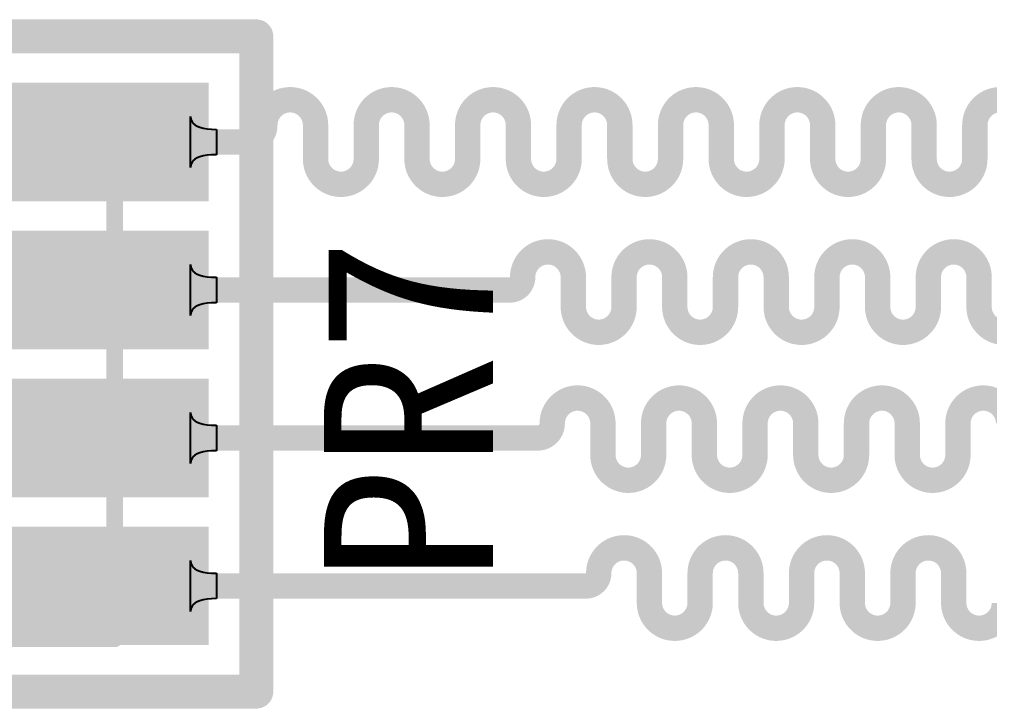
# Model space of a CAD drawing. Header units: millimetres. Extents: x 80 to 220, y 44 to 120.
# Drawn here: x 99.01 to 104.84, y 64.48 to 68.62 of the extents above; entities that cross this region are included whole.
import ezdxf

# ---------------------------------------------------------------- set-up
doc = ezdxf.new("R2010")
doc.units = ezdxf.units.MM
for name, color, linetype in [('Mechanical13', 56, 'Continuous'), ('TopLayer', 1, 'Continuous'), ('TopOverlay', 2, 'Continuous'), ('TopPaste', 8, 'Continuous'), ('TopSolder', 216, 'Continuous')]:
    doc.layers.add(name, color=color, linetype=linetype)

# ---------------------------------------------------------------- blocks, each defined once
blk = doc.blocks.new('PR4_0603_5')
at = {"layer": 'Mechanical13', "const_width": 0.1}
for points in [[(-1.6383, -0.8499), (-1.6383, 0.8501)], [(1.651, 0.8501), (-1.6383, 0.8501)], [(1.651, -0.8499), (1.651, 0.8501)], [(1.651, -0.8499), (-1.6383, -0.8499)]]:
    blk.add_lwpolyline(points, dxfattribs=at)
at = {"layer": 'Mechanical13', "const_width": 0.05}
for points in [[(-1.6633, 0.8501, 1), (-1.6133, 0.8501, 1)], [(-1.6633, 0.8501, 1), (-1.6133, 0.8501, 1)], [(1.626, 0.8501, 1), (1.676, 0.8501, 1)], [(1.626, 0.8501, 1), (1.676, 0.8501, 1)], [(-1.6633, -0.8499, 1), (-1.6133, -0.8499, 1)], [(-1.6633, -0.8499, 1), (-1.6133, -0.8499, 1)], [(1.626, -0.8499, 1), (1.676, -0.8499, 1)], [(1.626, -0.8499, 1), (1.676, -0.8499, 1)]]:
    blk.add_lwpolyline(points, format="xyb", close=True, dxfattribs=at)
at = {"layer": 'TopLayer'}
for points in [[(-1.0795, 0.3128), (-1.0795, 1.3128), (-1.5875, 0.3128), (-1.5875, 1.3128)], [(-0.1905, 0.3128), (-0.1905, 1.3128), (-0.6985, 0.3128), (-0.6985, 1.3128)], [(0.6985, 0.3128), (0.6985, 1.3128), (0.1905, 0.3128), (0.1905, 1.3128)], [(1.5875, 0.3128), (1.5875, 1.3128), (1.0795, 0.3128), (1.0795, 1.3128)], [(-1.0795, -1.3128), (-1.0795, -0.3128), (-1.5875, -1.3128), (-1.5875, -0.3128)], [(-0.1905, -1.3128), (-0.1905, -0.3128), (-0.6985, -1.3128), (-0.6985, -0.3128)], [(0.6985, -1.3128), (0.6985, -0.3128), (0.1905, -1.3128), (0.1905, -0.3128)], [(1.5875, -1.3128), (1.5875, -0.3128), (1.0795, -1.3128), (1.0795, -0.3128)]]:
    blk.add_solid(points, dxfattribs=at)
at = {"layer": 'TopOverlay', "const_width": 0.2032}
for points in [[(-1.9685, -1.7018), (-1.9685, 1.7018)], [(1.9685, 1.7018), (-1.9685, 1.7018)], [(1.9685, -1.7018), (1.9685, 1.7018)], [(1.9685, -1.7018), (-1.9685, -1.7018)]]:
    blk.add_lwpolyline(points, dxfattribs=at)
at = {"layer": 'TopOverlay', "const_width": 0.1016}
for points in [[(-2.0193, 1.7018, 1), (-1.9177, 1.7018, 1)], [(-2.0193, 1.7018, 1), (-1.9177, 1.7018, 1)], [(1.9177, 1.7018, 1), (2.0193, 1.7018, 1)], [(1.9177, 1.7018, 1), (2.0193, 1.7018, 1)], [(-2.0193, -1.7018, 1), (-1.9177, -1.7018, 1)], [(-2.0193, -1.7018, 1), (-1.9177, -1.7018, 1)], [(1.9177, -1.7018, 1), (2.0193, -1.7018, 1)], [(1.9177, -1.7018, 1), (2.0193, -1.7018, 1)]]:
    blk.add_lwpolyline(points, format="xyb", close=True, dxfattribs=at)
at = {"layer": 'TopPaste'}
for points in [[(-1.0795, 0.3128), (-1.0795, 1.3128), (-1.5875, 0.3128), (-1.5875, 1.3128)], [(-0.1905, 0.3128), (-0.1905, 1.3128), (-0.6985, 0.3128), (-0.6985, 1.3128)], [(0.6985, 0.3128), (0.6985, 1.3128), (0.1905, 0.3128), (0.1905, 1.3128)], [(1.5875, 0.3128), (1.5875, 1.3128), (1.0795, 0.3128), (1.0795, 1.3128)], [(-1.0795, -1.3128), (-1.0795, -0.3128), (-1.5875, -1.3128), (-1.5875, -0.3128)], [(-0.1905, -1.3128), (-0.1905, -0.3128), (-0.6985, -1.3128), (-0.6985, -0.3128)], [(0.6985, -1.3128), (0.6985, -0.3128), (0.1905, -1.3128), (0.1905, -0.3128)], [(1.5875, -1.3128), (1.5875, -0.3128), (1.0795, -1.3128), (1.0795, -0.3128)]]:
    blk.add_solid(points, dxfattribs=at)
at = {"layer": 'TopSolder'}
for points in [[(-0.9779, 0.2112), (-0.9779, 1.4144), (-1.6891, 0.2112), (-1.6891, 1.4144)], [(-0.0889, 0.2112), (-0.0889, 1.4144), (-0.8001, 0.2112), (-0.8001, 1.4144)], [(0.8001, 0.2112), (0.8001, 1.4144), (0.0889, 0.2112), (0.0889, 1.4144)], [(1.6891, 0.2112), (1.6891, 1.4144), (0.9779, 0.2112), (0.9779, 1.4144)], [(-0.9779, -1.4144), (-0.9779, -0.2112), (-1.6891, -1.4144), (-1.6891, -0.2112)], [(-0.0889, -1.4144), (-0.0889, -0.2112), (-0.8001, -1.4144), (-0.8001, -0.2112)], [(0.8001, -1.4144), (0.8001, -0.2112), (0.0889, -1.4144), (0.0889, -0.2112)], [(1.6891, -1.4144), (1.6891, -0.2112), (0.9779, -1.4144), (0.9779, -0.2112)]]:
    blk.add_solid(points, dxfattribs=at)

msp = doc.modelspace()

# ---------------------------------------------------------------- linework, layer by layer
at = {"layer": 'TopLayer'}
for p, q in [((100.0389, 67.731), (100.0389, 68.0358)), ((100.0389, 68.0358), (100.0405, 68.0213)), ((100.0405, 68.0213), (100.0451, 68.0084)), ((100.0451, 68.0084), (100.0529, 67.9969)), ((100.0529, 67.9969), (100.0638, 67.987)), ((100.0638, 67.987), (100.0778, 67.9786)), ((100.0778, 67.9786), (100.0949, 67.9718)), ((100.0949, 67.9718), (100.1151, 67.9664)), ((100.1151, 67.9664), (100.1384, 67.9626)), ((100.1384, 67.9626), (100.1648, 67.9603)), ((100.1648, 67.9603), (100.1943, 67.9596)), ((100.1943, 67.9596), (100.1943, 67.8072)), ((100.0451, 67.7584), (100.0405, 67.7455)), ((100.0529, 67.7698), (100.0451, 67.7584)), ((100.0638, 67.7798), (100.0529, 67.7698)), ((100.0778, 67.7881), (100.0638, 67.7798)), ((100.0949, 67.795), (100.0778, 67.7881)), ((100.1151, 67.8003), (100.0949, 67.795)), ((100.1384, 67.8041), (100.1151, 67.8003)), ((100.1648, 67.8064), (100.1384, 67.8041)), ((100.1943, 67.8072), (100.1648, 67.8064)), ((100.0405, 67.7455), (100.0389, 67.731)), ((100.0389, 66.842), (100.0389, 67.1468)), ((100.0389, 67.1468), (100.0404, 67.1323)), ((100.0404, 67.1323), (100.0451, 67.1194)), ((100.0451, 67.1194), (100.0529, 67.1079)), ((100.0529, 67.1079), (100.0638, 67.098)), ((100.0638, 67.098), (100.0778, 67.0896)), ((100.0778, 67.0896), (100.0949, 67.0828)), ((100.0949, 67.0828), (100.1151, 67.0774)), ((100.1151, 67.0774), (100.1384, 67.0736)), ((100.1384, 67.0736), (100.1648, 67.0713)), ((100.1648, 67.0713), (100.1943, 67.0706)), ((100.1943, 67.0706), (100.1943, 66.9182)), ((100.0529, 66.8808), (100.0451, 66.8694)), ((100.0638, 66.8908), (100.0529, 66.8808)), ((100.0778, 66.8991), (100.0638, 66.8908)), ((100.0949, 66.906), (100.0778, 66.8991)), ((100.1151, 66.9113), (100.0949, 66.906)), ((100.1384, 66.9151), (100.1151, 66.9113)), ((100.1648, 66.9174), (100.1384, 66.9151)), ((100.1943, 66.9182), (100.1648, 66.9174)), ((100.0404, 66.8565), (100.0389, 66.842)), ((100.0451, 66.8694), (100.0404, 66.8565)), ((100.0389, 65.953), (100.0389, 66.2578)), ((100.0389, 66.2578), (100.0404, 66.2433)), ((100.0404, 66.2433), (100.0451, 66.2304)), ((100.0451, 66.2304), (100.0529, 66.2189)), ((100.0529, 66.2189), (100.0638, 66.209)), ((100.0638, 66.209), (100.0778, 66.2006)), ((100.0778, 66.2006), (100.0949, 66.1938)), ((100.0949, 66.1938), (100.1151, 66.1884)), ((100.1151, 66.1884), (100.1384, 66.1846)), ((100.1384, 66.1846), (100.1648, 66.1823)), ((100.1648, 66.1823), (100.1943, 66.1816)), ((100.1943, 66.1816), (100.1943, 66.0292)), ((100.0778, 66.0101), (100.0638, 66.0018)), ((100.0949, 66.017), (100.0778, 66.0101)), ((100.1151, 66.0223), (100.0949, 66.017)), ((100.1384, 66.0261), (100.1151, 66.0223)), ((100.1648, 66.0284), (100.1384, 66.0261)), ((100.1943, 66.0292), (100.1648, 66.0284)), ((100.0404, 65.9675), (100.0389, 65.953)), ((100.0451, 65.9804), (100.0404, 65.9675)), ((100.0529, 65.9918), (100.0451, 65.9804)), ((100.0638, 66.0018), (100.0529, 65.9918)), ((100.0389, 65.064), (100.0389, 65.3688)), ((100.0389, 65.3688), (100.0404, 65.3543)), ((100.0404, 65.3543), (100.0451, 65.3413)), ((100.0451, 65.3413), (100.0529, 65.3299)), ((100.0529, 65.3299), (100.0638, 65.32)), ((100.0638, 65.32), (100.0778, 65.3116)), ((100.0778, 65.3116), (100.0949, 65.3048)), ((100.0949, 65.3048), (100.1151, 65.2994)), ((100.1151, 65.2994), (100.1384, 65.2956)), ((100.1384, 65.2956), (100.1648, 65.2933)), ((100.1648, 65.2933), (100.1943, 65.2926)), ((100.1943, 65.2926), (100.1943, 65.1402)), ((100.1151, 65.1333), (100.0949, 65.128)), ((100.1384, 65.1371), (100.1151, 65.1333)), ((100.1648, 65.1394), (100.1384, 65.1371)), ((100.1943, 65.1402), (100.1648, 65.1394)), ((100.0404, 65.0785), (100.0389, 65.064)), ((100.0451, 65.0914), (100.0404, 65.0785)), ((100.0529, 65.1028), (100.0451, 65.0914)), ((100.0638, 65.1127), (100.0529, 65.1028)), ((100.0778, 65.1211), (100.0638, 65.1127)), ((100.0949, 65.128), (100.0778, 65.1211))]:
    msp.add_line(p, q, dxfattribs=at)
at = {"layer": 'TopLayer', "const_width": 0.1524}
for points in [[(100.4848, 67.985, -0.414214), (100.6372, 68.1374)], [(100.6372, 68.1374, -0.414214), (100.7896, 67.985)], [(101.0944, 67.985, -0.414214), (101.2468, 68.1374)], [(101.2468, 68.1374, -0.414214), (101.3992, 67.985)], [(101.704, 67.985, -0.414214), (101.8564, 68.1374)], [(101.8564, 68.1374, -0.414214), (102.0088, 67.985)], [(102.3136, 67.985, -0.414214), (102.466, 68.1374)], [(102.466, 68.1374, -0.414214), (102.6184, 67.985)], [(102.9232, 67.985, -0.414214), (103.0756, 68.1374)], [(103.0756, 68.1374, -0.414214), (103.228, 67.985)], [(103.5328, 67.985, -0.414214), (103.6852, 68.1374)], [(103.6852, 68.1374, -0.414214), (103.8376, 67.985)], [(104.1424, 67.985, -0.414214), (104.2948, 68.1374)], [(104.2948, 68.1374, -0.414214), (104.4472, 67.985)], [(104.752, 67.985, -0.414214), (104.9044, 68.1374)], [(104.9044, 68.1374, -0.414214), (105.0568, 67.985)], [(100.4848, 67.985, -0.414214), (100.3832, 67.8834)], [(100.942, 67.6294, -0.414214), (100.7896, 67.7818)], [(101.0944, 67.7818, -0.414214), (100.942, 67.6294)], [(101.5516, 67.6294, -0.414214), (101.3992, 67.7818)], [(101.704, 67.7818, -0.414214), (101.5516, 67.6294)], [(102.1612, 67.6294, -0.414214), (102.0088, 67.7818)], [(102.3136, 67.7818, -0.414214), (102.1612, 67.6294)], [(102.7708, 67.6294, -0.414214), (102.6184, 67.7818)], [(102.9232, 67.7818, -0.414214), (102.7708, 67.6294)], [(103.3804, 67.6294, -0.414214), (103.228, 67.7818)], [(103.5328, 67.7818, -0.414214), (103.3804, 67.6294)], [(103.99, 67.6294, -0.414214), (103.8376, 67.7818)], [(104.1424, 67.7818, -0.414214), (103.99, 67.6294)], [(104.5996, 67.6294, -0.414214), (104.4472, 67.7818)], [(104.752, 67.7818, -0.414214), (104.5996, 67.6294)], [(102.0342, 67.0711, -0.414214), (102.1866, 67.2235)], [(102.1866, 67.2235, -0.414214), (102.339, 67.0711)], [(102.6438, 67.0711, -0.414214), (102.7962, 67.2235)], [(102.7962, 67.2235, -0.414214), (102.9486, 67.0711)], [(103.2534, 67.0711, -0.414214), (103.4058, 67.2235)], [(103.4058, 67.2235, -0.414214), (103.5582, 67.0711)], [(103.863, 67.0711, -0.414214), (104.0154, 67.2235)], [(104.0154, 67.2235, -0.414214), (104.1678, 67.0711)], [(104.4726, 67.0711, -0.414214), (104.625, 67.2235)], [(104.625, 67.2235, -0.414214), (104.7774, 67.0711)], [(102.0342, 67.0711, -0.414214), (101.9575, 66.9944)], [(102.4914, 66.7404, -0.414214), (102.339, 66.8928)], [(102.6438, 66.8928, -0.414214), (102.4914, 66.7404)], [(103.101, 66.7404, -0.414214), (102.9486, 66.8928)], [(103.2534, 66.8928, -0.414214), (103.101, 66.7404)], [(103.7106, 66.7404, -0.414214), (103.5582, 66.8928)], [(103.863, 66.8928, -0.414214), (103.7106, 66.7404)], [(104.3202, 66.7404, -0.414214), (104.1678, 66.8928)], [(104.4726, 66.8928, -0.414214), (104.3202, 66.7404)], [(104.9298, 66.7404, -0.414214), (104.7774, 66.8928)], [(102.212, 66.193, -0.414214), (102.3644, 66.3454)], [(102.3644, 66.3454, -0.414214), (102.5168, 66.193)], [(102.8216, 66.193, -0.414214), (102.974, 66.3454)], [(102.974, 66.3454, -0.414214), (103.1264, 66.193)], [(103.4312, 66.193, -0.414214), (103.5836, 66.3454)], [(103.5836, 66.3454, -0.414214), (103.736, 66.193)], [(104.0408, 66.193, -0.414214), (104.1932, 66.3454)], [(104.1932, 66.3454, -0.414214), (104.3456, 66.193)], [(104.6504, 66.193, -0.414214), (104.8028, 66.3454)], [(104.8028, 66.3454, -0.414214), (104.9552, 66.193)], [(102.212, 66.193, -0.414214), (102.1243, 66.1054)], [(102.6692, 65.8514, -0.414214), (102.5168, 66.0038)], [(102.8216, 66.0038, -0.414214), (102.6692, 65.8514)], [(103.2788, 65.8514, -0.414214), (103.1264, 66.0038)], [(103.4312, 66.0038, -0.414214), (103.2788, 65.8514)], [(103.8884, 65.8514, -0.414214), (103.736, 66.0038)], [(104.0408, 66.0038, -0.414214), (103.8884, 65.8514)], [(104.498, 65.8514, -0.414214), (104.3456, 66.0038)], [(104.6504, 66.0038, -0.414214), (104.498, 65.8514)], [(102.4914, 65.2931, -0.414214), (102.6438, 65.4455)], [(102.6438, 65.4455, -0.414214), (102.7962, 65.2931)], [(103.101, 65.2931, -0.414214), (103.2534, 65.4455)], [(103.2534, 65.4455, -0.414214), (103.4058, 65.2931)], [(103.7106, 65.2931, -0.414214), (103.863, 65.4455)], [(103.863, 65.4455, -0.414214), (104.0154, 65.2931)], [(104.3202, 65.2931, -0.414214), (104.4726, 65.4455)], [(104.4726, 65.4455, -0.414214), (104.625, 65.2931)], [(102.4914, 65.2931, -0.414214), (102.4147, 65.2164)], [(102.9486, 64.9624, -0.414214), (102.7962, 65.1148)], [(103.101, 65.1148, -0.414214), (102.9486, 64.9624)], [(103.5582, 64.9624, -0.414214), (103.4058, 65.1148)], [(103.7106, 65.1148, -0.414214), (103.5582, 64.9624)], [(104.1678, 64.9624, -0.414214), (104.0154, 65.1148)], [(104.3202, 65.1148, -0.414214), (104.1678, 64.9624)], [(104.7774, 64.9624, -0.414214), (104.625, 65.1148)], [(104.9298, 65.1148, -0.414214), (104.7774, 64.9624)]]:
    msp.add_lwpolyline(points, format="xyb", dxfattribs=at)
at = {"layer": 'TopLayer', "const_width": 0.0762}
for points in [[(100.5991, 68.1374, 1), (100.6753, 68.1374, 1)], [(100.5991, 68.1374, 1), (100.6753, 68.1374, 1)], [(101.2087, 68.1374, 1), (101.2849, 68.1374, 1)], [(101.2087, 68.1374, 1), (101.2849, 68.1374, 1)], [(101.8183, 68.1374, 1), (101.8945, 68.1374, 1)], [(101.8183, 68.1374, 1), (101.8945, 68.1374, 1)], [(102.4279, 68.1374, 1), (102.5041, 68.1374, 1)], [(102.4279, 68.1374, 1), (102.5041, 68.1374, 1)], [(103.0375, 68.1374, 1), (103.1137, 68.1374, 1)], [(103.0375, 68.1374, 1), (103.1137, 68.1374, 1)], [(103.6471, 68.1374, 1), (103.7233, 68.1374, 1)], [(103.6471, 68.1374, 1), (103.7233, 68.1374, 1)], [(104.2567, 68.1374, 1), (104.3329, 68.1374, 1)], [(104.2567, 68.1374, 1), (104.3329, 68.1374, 1)], [(104.8663, 68.1374, 1), (104.9425, 68.1374, 1)], [(104.8663, 68.1374, 1), (104.9425, 68.1374, 1)], [(100.4467, 67.985, 1), (100.5229, 67.985, 1)], [(100.4467, 67.985, 1), (100.5229, 67.985, 1)], [(100.7515, 67.985, 1), (100.8277, 67.985, 1)], [(100.7515, 67.985, 1), (100.8277, 67.985, 1)], [(101.0563, 67.985, 1), (101.1325, 67.985, 1)], [(101.0563, 67.985, 1), (101.1325, 67.985, 1)], [(101.3611, 67.985, 1), (101.4373, 67.985, 1)], [(101.3611, 67.985, 1), (101.4373, 67.985, 1)], [(101.6659, 67.985, 1), (101.7421, 67.985, 1)], [(101.6659, 67.985, 1), (101.7421, 67.985, 1)], [(101.9707, 67.985, 1), (102.0469, 67.985, 1)], [(101.9707, 67.985, 1), (102.0469, 67.985, 1)], [(102.2755, 67.985, 1), (102.3517, 67.985, 1)], [(102.2755, 67.985, 1), (102.3517, 67.985, 1)], [(102.5803, 67.985, 1), (102.6565, 67.985, 1)], [(102.5803, 67.985, 1), (102.6565, 67.985, 1)], [(102.8851, 67.985, 1), (102.9613, 67.985, 1)], [(102.8851, 67.985, 1), (102.9613, 67.985, 1)], [(103.1899, 67.985, 1), (103.2661, 67.985, 1)], [(103.1899, 67.985, 1), (103.2661, 67.985, 1)], [(103.4947, 67.985, 1), (103.5709, 67.985, 1)], [(103.4947, 67.985, 1), (103.5709, 67.985, 1)], [(103.7995, 67.985, 1), (103.8757, 67.985, 1)], [(103.7995, 67.985, 1), (103.8757, 67.985, 1)], [(104.1043, 67.985, 1), (104.1805, 67.985, 1)], [(104.1043, 67.985, 1), (104.1805, 67.985, 1)], [(104.4091, 67.985, 1), (104.4853, 67.985, 1)], [(104.4091, 67.985, 1), (104.4853, 67.985, 1)], [(104.7139, 67.985, 1), (104.7901, 67.985, 1)], [(104.7139, 67.985, 1), (104.7901, 67.985, 1)], [(99.5069, 67.8834, 1), (99.5831, 67.8834, 1)], [(100.2943, 67.8834, 1), (100.3705, 67.8834, 1)], [(100.2943, 67.8834, 1), (100.3705, 67.8834, 1)], [(100.3451, 67.8834, 1), (100.4213, 67.8834, 1)], [(100.3451, 67.8834, 1), (100.4213, 67.8834, 1)], [(100.7515, 67.8834, 1), (100.8277, 67.8834, 1)], [(100.7515, 67.8834, 1), (100.8277, 67.8834, 1)], [(101.0563, 67.8834, 1), (101.1325, 67.8834, 1)], [(101.0563, 67.8834, 1), (101.1325, 67.8834, 1)], [(101.3611, 67.8834, 1), (101.4373, 67.8834, 1)], [(101.3611, 67.8834, 1), (101.4373, 67.8834, 1)], [(101.6659, 67.8834, 1), (101.7421, 67.8834, 1)], [(101.6659, 67.8834, 1), (101.7421, 67.8834, 1)], [(101.9707, 67.8834, 1), (102.0469, 67.8834, 1)], [(101.9707, 67.8834, 1), (102.0469, 67.8834, 1)], [(102.2755, 67.8834, 1), (102.3517, 67.8834, 1)], [(102.2755, 67.8834, 1), (102.3517, 67.8834, 1)], [(102.5803, 67.8834, 1), (102.6565, 67.8834, 1)], [(102.5803, 67.8834, 1), (102.6565, 67.8834, 1)], [(102.8851, 67.8834, 1), (102.9613, 67.8834, 1)], [(102.8851, 67.8834, 1), (102.9613, 67.8834, 1)], [(103.1899, 67.8834, 1), (103.2661, 67.8834, 1)], [(103.1899, 67.8834, 1), (103.2661, 67.8834, 1)], [(103.4947, 67.8834, 1), (103.5709, 67.8834, 1)], [(103.4947, 67.8834, 1), (103.5709, 67.8834, 1)], [(103.7995, 67.8834, 1), (103.8757, 67.8834, 1)], [(103.7995, 67.8834, 1), (103.8757, 67.8834, 1)], [(104.1043, 67.8834, 1), (104.1805, 67.8834, 1)], [(104.1043, 67.8834, 1), (104.1805, 67.8834, 1)], [(104.4091, 67.8834, 1), (104.4853, 67.8834, 1)], [(104.4091, 67.8834, 1), (104.4853, 67.8834, 1)], [(104.7139, 67.8834, 1), (104.7901, 67.8834, 1)], [(104.7139, 67.8834, 1), (104.7901, 67.8834, 1)], [(100.7515, 67.7818, 1), (100.8277, 67.7818, 1)], [(100.7515, 67.7818, 1), (100.8277, 67.7818, 1)], [(101.0563, 67.7818, 1), (101.1325, 67.7818, 1)], [(101.0563, 67.7818, 1), (101.1325, 67.7818, 1)], [(101.3611, 67.7818, 1), (101.4373, 67.7818, 1)], [(101.3611, 67.7818, 1), (101.4373, 67.7818, 1)], [(101.6659, 67.7818, 1), (101.7421, 67.7818, 1)], [(101.6659, 67.7818, 1), (101.7421, 67.7818, 1)], [(101.9707, 67.7818, 1), (102.0469, 67.7818, 1)], [(101.9707, 67.7818, 1), (102.0469, 67.7818, 1)], [(102.2755, 67.7818, 1), (102.3517, 67.7818, 1)], [(102.2755, 67.7818, 1), (102.3517, 67.7818, 1)], [(102.5803, 67.7818, 1), (102.6565, 67.7818, 1)], [(102.5803, 67.7818, 1), (102.6565, 67.7818, 1)], [(102.8851, 67.7818, 1), (102.9613, 67.7818, 1)], [(102.8851, 67.7818, 1), (102.9613, 67.7818, 1)], [(103.1899, 67.7818, 1), (103.2661, 67.7818, 1)], [(103.1899, 67.7818, 1), (103.2661, 67.7818, 1)], [(103.4947, 67.7818, 1), (103.5709, 67.7818, 1)], [(103.4947, 67.7818, 1), (103.5709, 67.7818, 1)], [(103.7995, 67.7818, 1), (103.8757, 67.7818, 1)], [(103.7995, 67.7818, 1), (103.8757, 67.7818, 1)], [(104.1043, 67.7818, 1), (104.1805, 67.7818, 1)], [(104.1043, 67.7818, 1), (104.1805, 67.7818, 1)], [(104.4091, 67.7818, 1), (104.4853, 67.7818, 1)], [(104.4091, 67.7818, 1), (104.4853, 67.7818, 1)], [(104.7139, 67.7818, 1), (104.7901, 67.7818, 1)], [(104.7139, 67.7818, 1), (104.7901, 67.7818, 1)], [(100.9039, 67.6294, 1), (100.9801, 67.6294, 1)], [(100.9039, 67.6294, 1), (100.9801, 67.6294, 1)], [(101.5135, 67.6294, 1), (101.5897, 67.6294, 1)], [(101.5135, 67.6294, 1), (101.5897, 67.6294, 1)], [(102.1231, 67.6294, 1), (102.1993, 67.6294, 1)], [(102.1231, 67.6294, 1), (102.1993, 67.6294, 1)], [(102.7327, 67.6294, 1), (102.8089, 67.6294, 1)], [(102.7327, 67.6294, 1), (102.8089, 67.6294, 1)], [(103.3423, 67.6294, 1), (103.4185, 67.6294, 1)], [(103.3423, 67.6294, 1), (103.4185, 67.6294, 1)], [(103.9519, 67.6294, 1), (104.0281, 67.6294, 1)], [(103.9519, 67.6294, 1), (104.0281, 67.6294, 1)], [(104.5615, 67.6294, 1), (104.6377, 67.6294, 1)], [(104.5615, 67.6294, 1), (104.6377, 67.6294, 1)], [(102.1485, 67.2235, 1), (102.2247, 67.2235, 1)], [(102.1485, 67.2235, 1), (102.2247, 67.2235, 1)], [(102.7581, 67.2235, 1), (102.8343, 67.2235, 1)], [(102.7581, 67.2235, 1), (102.8343, 67.2235, 1)], [(103.3677, 67.2235, 1), (103.4439, 67.2235, 1)], [(103.3677, 67.2235, 1), (103.4439, 67.2235, 1)], [(103.9773, 67.2235, 1), (104.0535, 67.2235, 1)], [(103.9773, 67.2235, 1), (104.0535, 67.2235, 1)], [(104.5869, 67.2235, 1), (104.6631, 67.2235, 1)], [(104.5869, 67.2235, 1), (104.6631, 67.2235, 1)], [(101.9961, 67.0711, 1), (102.0723, 67.0711, 1)], [(101.9961, 67.0711, 1), (102.0723, 67.0711, 1)], [(102.3009, 67.0711, 1), (102.3771, 67.0711, 1)], [(102.3009, 67.0711, 1), (102.3771, 67.0711, 1)], [(102.6057, 67.0711, 1), (102.6819, 67.0711, 1)], [(102.6057, 67.0711, 1), (102.6819, 67.0711, 1)], [(102.9105, 67.0711, 1), (102.9867, 67.0711, 1)], [(102.9105, 67.0711, 1), (102.9867, 67.0711, 1)], [(103.2153, 67.0711, 1), (103.2915, 67.0711, 1)], [(103.2153, 67.0711, 1), (103.2915, 67.0711, 1)], [(103.5201, 67.0711, 1), (103.5963, 67.0711, 1)], [(103.5201, 67.0711, 1), (103.5963, 67.0711, 1)], [(103.8249, 67.0711, 1), (103.9011, 67.0711, 1)], [(103.8249, 67.0711, 1), (103.9011, 67.0711, 1)], [(104.1297, 67.0711, 1), (104.2059, 67.0711, 1)], [(104.1297, 67.0711, 1), (104.2059, 67.0711, 1)], [(104.4345, 67.0711, 1), (104.5107, 67.0711, 1)], [(104.4345, 67.0711, 1), (104.5107, 67.0711, 1)], [(104.7393, 67.0711, 1), (104.8155, 67.0711, 1)], [(104.7393, 67.0711, 1), (104.8155, 67.0711, 1)], [(99.5069, 66.9944, 1), (99.5831, 66.9944, 1)], [(101.8437, 66.9944, 1), (101.9199, 66.9944, 1)], [(101.8437, 66.9944, 1), (101.9199, 66.9944, 1)], [(101.9194, 66.9944, 1), (101.9956, 66.9944, 1)], [(101.9194, 66.9944, 1), (101.9956, 66.9944, 1)], [(102.3009, 66.9944, 1), (102.3771, 66.9944, 1)], [(102.3009, 66.9944, 1), (102.3771, 66.9944, 1)], [(102.6057, 66.9944, 1), (102.6819, 66.9944, 1)], [(102.6057, 66.9944, 1), (102.6819, 66.9944, 1)], [(102.9105, 66.9944, 1), (102.9867, 66.9944, 1)], [(102.9105, 66.9944, 1), (102.9867, 66.9944, 1)], [(103.2153, 66.9944, 1), (103.2915, 66.9944, 1)], [(103.2153, 66.9944, 1), (103.2915, 66.9944, 1)], [(103.5201, 66.9944, 1), (103.5963, 66.9944, 1)], [(103.5201, 66.9944, 1), (103.5963, 66.9944, 1)], [(103.8249, 66.9944, 1), (103.9011, 66.9944, 1)], [(103.8249, 66.9944, 1), (103.9011, 66.9944, 1)], [(104.1297, 66.9944, 1), (104.2059, 66.9944, 1)], [(104.1297, 66.9944, 1), (104.2059, 66.9944, 1)], [(104.4345, 66.9944, 1), (104.5107, 66.9944, 1)], [(104.4345, 66.9944, 1), (104.5107, 66.9944, 1)], [(104.7393, 66.9944, 1), (104.8155, 66.9944, 1)], [(104.7393, 66.9944, 1), (104.8155, 66.9944, 1)], [(102.3009, 66.8928, 1), (102.3771, 66.8928, 1)], [(102.3009, 66.8928, 1), (102.3771, 66.8928, 1)], [(102.6057, 66.8928, 1), (102.6819, 66.8928, 1)], [(102.6057, 66.8928, 1), (102.6819, 66.8928, 1)], [(102.9105, 66.8928, 1), (102.9867, 66.8928, 1)], [(102.9105, 66.8928, 1), (102.9867, 66.8928, 1)], [(103.2153, 66.8928, 1), (103.2915, 66.8928, 1)], [(103.2153, 66.8928, 1), (103.2915, 66.8928, 1)], [(103.5201, 66.8928, 1), (103.5963, 66.8928, 1)], [(103.5201, 66.8928, 1), (103.5963, 66.8928, 1)], [(103.8249, 66.8928, 1), (103.9011, 66.8928, 1)], [(103.8249, 66.8928, 1), (103.9011, 66.8928, 1)], [(104.1297, 66.8928, 1), (104.2059, 66.8928, 1)], [(104.1297, 66.8928, 1), (104.2059, 66.8928, 1)], [(104.4345, 66.8928, 1), (104.5107, 66.8928, 1)], [(104.4345, 66.8928, 1), (104.5107, 66.8928, 1)], [(104.7393, 66.8928, 1), (104.8155, 66.8928, 1)], [(104.7393, 66.8928, 1), (104.8155, 66.8928, 1)], [(102.4533, 66.7404, 1), (102.5295, 66.7404, 1)], [(102.4533, 66.7404, 1), (102.5295, 66.7404, 1)], [(103.0629, 66.7404, 1), (103.1391, 66.7404, 1)], [(103.0629, 66.7404, 1), (103.1391, 66.7404, 1)], [(103.6725, 66.7404, 1), (103.7487, 66.7404, 1)], [(103.6725, 66.7404, 1), (103.7487, 66.7404, 1)], [(104.2821, 66.7404, 1), (104.3583, 66.7404, 1)], [(104.2821, 66.7404, 1), (104.3583, 66.7404, 1)], [(102.3263, 66.3454, 1), (102.4025, 66.3454, 1)], [(102.3263, 66.3454, 1), (102.4025, 66.3454, 1)], [(102.9359, 66.3454, 1), (103.0121, 66.3454, 1)], [(102.9359, 66.3454, 1), (103.0121, 66.3454, 1)], [(103.5455, 66.3454, 1), (103.6217, 66.3454, 1)], [(103.5455, 66.3454, 1), (103.6217, 66.3454, 1)], [(104.1551, 66.3454, 1), (104.2313, 66.3454, 1)], [(104.1551, 66.3454, 1), (104.2313, 66.3454, 1)], [(104.7647, 66.3454, 1), (104.8409, 66.3454, 1)], [(104.7647, 66.3454, 1), (104.8409, 66.3454, 1)], [(102.1739, 66.193, 1), (102.2501, 66.193, 1)], [(102.1739, 66.193, 1), (102.2501, 66.193, 1)], [(102.4787, 66.193, 1), (102.5549, 66.193, 1)], [(102.4787, 66.193, 1), (102.5549, 66.193, 1)], [(102.7835, 66.193, 1), (102.8597, 66.193, 1)], [(102.7835, 66.193, 1), (102.8597, 66.193, 1)], [(103.0883, 66.193, 1), (103.1645, 66.193, 1)], [(103.0883, 66.193, 1), (103.1645, 66.193, 1)], [(103.3931, 66.193, 1), (103.4693, 66.193, 1)], [(103.3931, 66.193, 1), (103.4693, 66.193, 1)], [(103.6979, 66.193, 1), (103.7741, 66.193, 1)], [(103.6979, 66.193, 1), (103.7741, 66.193, 1)], [(104.0027, 66.193, 1), (104.0789, 66.193, 1)], [(104.0027, 66.193, 1), (104.0789, 66.193, 1)], [(104.3075, 66.193, 1), (104.3837, 66.193, 1)], [(104.3075, 66.193, 1), (104.3837, 66.193, 1)], [(104.6123, 66.193, 1), (104.6885, 66.193, 1)], [(104.6123, 66.193, 1), (104.6885, 66.193, 1)], [(99.5069, 66.1054, 1), (99.5831, 66.1054, 1)], [(102.0215, 66.1054, 1), (102.0977, 66.1054, 1)], [(102.0215, 66.1054, 1), (102.0977, 66.1054, 1)], [(102.0862, 66.1054, 1), (102.1624, 66.1054, 1)], [(102.0862, 66.1054, 1), (102.1624, 66.1054, 1)], [(102.4787, 66.1054, 1), (102.5549, 66.1054, 1)], [(102.4787, 66.1054, 1), (102.5549, 66.1054, 1)], [(102.7835, 66.1054, 1), (102.8597, 66.1054, 1)], [(102.7835, 66.1054, 1), (102.8597, 66.1054, 1)], [(103.0883, 66.1054, 1), (103.1645, 66.1054, 1)], [(103.0883, 66.1054, 1), (103.1645, 66.1054, 1)], [(103.3931, 66.1054, 1), (103.4693, 66.1054, 1)], [(103.3931, 66.1054, 1), (103.4693, 66.1054, 1)], [(103.6979, 66.1054, 1), (103.7741, 66.1054, 1)], [(103.6979, 66.1054, 1), (103.7741, 66.1054, 1)], [(104.0027, 66.1054, 1), (104.0789, 66.1054, 1)], [(104.0027, 66.1054, 1), (104.0789, 66.1054, 1)], [(104.3075, 66.1054, 1), (104.3837, 66.1054, 1)], [(104.3075, 66.1054, 1), (104.3837, 66.1054, 1)], [(104.6123, 66.1054, 1), (104.6885, 66.1054, 1)], [(104.6123, 66.1054, 1), (104.6885, 66.1054, 1)], [(102.4787, 66.0038, 1), (102.5549, 66.0038, 1)], [(102.4787, 66.0038, 1), (102.5549, 66.0038, 1)], [(102.7835, 66.0038, 1), (102.8597, 66.0038, 1)], [(102.7835, 66.0038, 1), (102.8597, 66.0038, 1)], [(103.0883, 66.0038, 1), (103.1645, 66.0038, 1)], [(103.0883, 66.0038, 1), (103.1645, 66.0038, 1)], [(103.3931, 66.0038, 1), (103.4693, 66.0038, 1)], [(103.3931, 66.0038, 1), (103.4693, 66.0038, 1)], [(103.6979, 66.0038, 1), (103.7741, 66.0038, 1)], [(103.6979, 66.0038, 1), (103.7741, 66.0038, 1)], [(104.0027, 66.0038, 1), (104.0789, 66.0038, 1)], [(104.0027, 66.0038, 1), (104.0789, 66.0038, 1)], [(104.3075, 66.0038, 1), (104.3837, 66.0038, 1)], [(104.3075, 66.0038, 1), (104.3837, 66.0038, 1)], [(104.6123, 66.0038, 1), (104.6885, 66.0038, 1)], [(104.6123, 66.0038, 1), (104.6885, 66.0038, 1)], [(102.6311, 65.8514, 1), (102.7073, 65.8514, 1)], [(102.6311, 65.8514, 1), (102.7073, 65.8514, 1)], [(103.2407, 65.8514, 1), (103.3169, 65.8514, 1)], [(103.2407, 65.8514, 1), (103.3169, 65.8514, 1)], [(103.8503, 65.8514, 1), (103.9265, 65.8514, 1)], [(103.8503, 65.8514, 1), (103.9265, 65.8514, 1)], [(104.4599, 65.8514, 1), (104.5361, 65.8514, 1)], [(104.4599, 65.8514, 1), (104.5361, 65.8514, 1)], [(102.6057, 65.4455, 1), (102.6819, 65.4455, 1)], [(102.6057, 65.4455, 1), (102.6819, 65.4455, 1)], [(103.2153, 65.4455, 1), (103.2915, 65.4455, 1)], [(103.2153, 65.4455, 1), (103.2915, 65.4455, 1)], [(103.8249, 65.4455, 1), (103.9011, 65.4455, 1)], [(103.8249, 65.4455, 1), (103.9011, 65.4455, 1)], [(104.4345, 65.4455, 1), (104.5107, 65.4455, 1)], [(104.4345, 65.4455, 1), (104.5107, 65.4455, 1)], [(102.4533, 65.2931, 1), (102.5295, 65.2931, 1)], [(102.4533, 65.2931, 1), (102.5295, 65.2931, 1)], [(102.7581, 65.2931, 1), (102.8343, 65.2931, 1)], [(102.7581, 65.2931, 1), (102.8343, 65.2931, 1)], [(103.0629, 65.2931, 1), (103.1391, 65.2931, 1)], [(103.0629, 65.2931, 1), (103.1391, 65.2931, 1)], [(103.3677, 65.2931, 1), (103.4439, 65.2931, 1)], [(103.3677, 65.2931, 1), (103.4439, 65.2931, 1)], [(103.6725, 65.2931, 1), (103.7487, 65.2931, 1)], [(103.6725, 65.2931, 1), (103.7487, 65.2931, 1)], [(103.9773, 65.2931, 1), (104.0535, 65.2931, 1)], [(103.9773, 65.2931, 1), (104.0535, 65.2931, 1)], [(104.2821, 65.2931, 1), (104.3583, 65.2931, 1)], [(104.2821, 65.2931, 1), (104.3583, 65.2931, 1)], [(104.5869, 65.2931, 1), (104.6631, 65.2931, 1)], [(104.5869, 65.2931, 1), (104.6631, 65.2931, 1)], [(99.5069, 65.2164, 1), (99.5831, 65.2164, 1)], [(102.3009, 65.2164, 1), (102.3771, 65.2164, 1)], [(102.3009, 65.2164, 1), (102.3771, 65.2164, 1)], [(102.3766, 65.2164, 1), (102.4528, 65.2164, 1)], [(102.3766, 65.2164, 1), (102.4528, 65.2164, 1)], [(102.7581, 65.2164, 1), (102.8343, 65.2164, 1)], [(102.7581, 65.2164, 1), (102.8343, 65.2164, 1)], [(103.0629, 65.2164, 1), (103.1391, 65.2164, 1)], [(103.0629, 65.2164, 1), (103.1391, 65.2164, 1)], [(103.3677, 65.2164, 1), (103.4439, 65.2164, 1)], [(103.3677, 65.2164, 1), (103.4439, 65.2164, 1)], [(103.6725, 65.2164, 1), (103.7487, 65.2164, 1)], [(103.6725, 65.2164, 1), (103.7487, 65.2164, 1)], [(103.9773, 65.2164, 1), (104.0535, 65.2164, 1)], [(103.9773, 65.2164, 1), (104.0535, 65.2164, 1)], [(104.2821, 65.2164, 1), (104.3583, 65.2164, 1)], [(104.2821, 65.2164, 1), (104.3583, 65.2164, 1)], [(104.5869, 65.2164, 1), (104.6631, 65.2164, 1)], [(104.5869, 65.2164, 1), (104.6631, 65.2164, 1)], [(102.7581, 65.1148, 1), (102.8343, 65.1148, 1)], [(102.7581, 65.1148, 1), (102.8343, 65.1148, 1)], [(103.0629, 65.1148, 1), (103.1391, 65.1148, 1)], [(103.0629, 65.1148, 1), (103.1391, 65.1148, 1)], [(103.3677, 65.1148, 1), (103.4439, 65.1148, 1)], [(103.3677, 65.1148, 1), (103.4439, 65.1148, 1)], [(103.6725, 65.1148, 1), (103.7487, 65.1148, 1)], [(103.6725, 65.1148, 1), (103.7487, 65.1148, 1)], [(103.9773, 65.1148, 1), (104.0535, 65.1148, 1)], [(103.9773, 65.1148, 1), (104.0535, 65.1148, 1)], [(104.2821, 65.1148, 1), (104.3583, 65.1148, 1)], [(104.2821, 65.1148, 1), (104.3583, 65.1148, 1)], [(104.5869, 65.1148, 1), (104.6631, 65.1148, 1)], [(104.5869, 65.1148, 1), (104.6631, 65.1148, 1)], [(102.9105, 64.9624, 1), (102.9867, 64.9624, 1)], [(102.9105, 64.9624, 1), (102.9867, 64.9624, 1)], [(103.5201, 64.9624, 1), (103.5963, 64.9624, 1)], [(103.5201, 64.9624, 1), (103.5963, 64.9624, 1)], [(104.1297, 64.9624, 1), (104.2059, 64.9624, 1)], [(104.1297, 64.9624, 1), (104.2059, 64.9624, 1)], [(104.7393, 64.9624, 1), (104.8155, 64.9624, 1)], [(104.7393, 64.9624, 1), (104.8155, 64.9624, 1)]]:
    msp.add_lwpolyline(points, format="xyb", close=True, dxfattribs=at)
at = {"layer": 'TopLayer', "const_width": 0.1524}
for points in [[(100.7896, 67.8834), (100.7896, 67.985)], [(101.0944, 67.8834), (101.0944, 67.985)], [(101.3992, 67.8834), (101.3992, 67.985)], [(101.704, 67.8834), (101.704, 67.985)], [(102.0088, 67.8834), (102.0088, 67.985)], [(102.3136, 67.8834), (102.3136, 67.985)], [(102.6184, 67.8834), (102.6184, 67.985)], [(102.9232, 67.8834), (102.9232, 67.985)], [(103.228, 67.8834), (103.228, 67.985)], [(103.5328, 67.8834), (103.5328, 67.985)], [(103.8376, 67.8834), (103.8376, 67.985)], [(104.1424, 67.8834), (104.1424, 67.985)], [(104.4472, 67.8834), (104.4472, 67.985)], [(104.752, 67.8834), (104.752, 67.985)], [(99.545, 67.8834), (100.3324, 67.8834)], [(100.3324, 67.8834), (100.3832, 67.8834)], [(100.7896, 67.7818), (100.7896, 67.8834)], [(101.0944, 67.7818), (101.0944, 67.8834)], [(101.3992, 67.7818), (101.3992, 67.8834)], [(101.704, 67.7818), (101.704, 67.8834)], [(102.0088, 67.7818), (102.0088, 67.8834)], [(102.3136, 67.7818), (102.3136, 67.8834)], [(102.6184, 67.7818), (102.6184, 67.8834)], [(102.9232, 67.7818), (102.9232, 67.8834)], [(103.228, 67.7818), (103.228, 67.8834)], [(103.5328, 67.7818), (103.5328, 67.8834)], [(103.8376, 67.7818), (103.8376, 67.8834)], [(104.1424, 67.7818), (104.1424, 67.8834)], [(104.4472, 67.7818), (104.4472, 67.8834)], [(104.752, 67.7818), (104.752, 67.8834)], [(102.339, 66.9944), (102.339, 67.0711)], [(102.6438, 66.9944), (102.6438, 67.0711)], [(102.9486, 66.9944), (102.9486, 67.0711)], [(103.2534, 66.9944), (103.2534, 67.0711)], [(103.5582, 66.9944), (103.5582, 67.0711)], [(103.863, 66.9944), (103.863, 67.0711)], [(104.1678, 66.9944), (104.1678, 67.0711)], [(104.4726, 66.9944), (104.4726, 67.0711)], [(104.7774, 66.9944), (104.7774, 67.0711)], [(99.545, 66.9944), (101.8818, 66.9944)], [(101.8818, 66.9944), (101.9575, 66.9944)], [(102.339, 66.8928), (102.339, 66.9944)], [(102.6438, 66.8928), (102.6438, 66.9944)], [(102.9486, 66.8928), (102.9486, 66.9944)], [(103.2534, 66.8928), (103.2534, 66.9944)], [(103.5582, 66.8928), (103.5582, 66.9944)], [(103.863, 66.8928), (103.863, 66.9944)], [(104.1678, 66.8928), (104.1678, 66.9944)], [(104.4726, 66.8928), (104.4726, 66.9944)], [(104.7774, 66.8928), (104.7774, 66.9944)], [(102.5168, 66.1054), (102.5168, 66.193)], [(102.8216, 66.1054), (102.8216, 66.193)], [(103.1264, 66.1054), (103.1264, 66.193)], [(103.4312, 66.1054), (103.4312, 66.193)], [(103.736, 66.1054), (103.736, 66.193)], [(104.0408, 66.1054), (104.0408, 66.193)], [(104.3456, 66.1054), (104.3456, 66.193)], [(104.6504, 66.1054), (104.6504, 66.193)], [(99.545, 66.1054), (102.0596, 66.1054)], [(102.0596, 66.1054), (102.1243, 66.1054)], [(102.5168, 66.0038), (102.5168, 66.1054)], [(102.8216, 66.0038), (102.8216, 66.1054)], [(103.1264, 66.0038), (103.1264, 66.1054)], [(103.4312, 66.0038), (103.4312, 66.1054)], [(103.736, 66.0038), (103.736, 66.1054)], [(104.0408, 66.0038), (104.0408, 66.1054)], [(104.3456, 66.0038), (104.3456, 66.1054)], [(104.6504, 66.0038), (104.6504, 66.1054)], [(102.7962, 65.2164), (102.7962, 65.2931)], [(103.101, 65.2164), (103.101, 65.2931)], [(103.4058, 65.2164), (103.4058, 65.2931)], [(103.7106, 65.2164), (103.7106, 65.2931)], [(104.0154, 65.2164), (104.0154, 65.2931)], [(104.3202, 65.2164), (104.3202, 65.2931)], [(104.625, 65.2164), (104.625, 65.2931)], [(99.545, 65.2164), (102.339, 65.2164)], [(102.339, 65.2164), (102.4147, 65.2164)], [(102.7962, 65.1148), (102.7962, 65.2164)], [(103.101, 65.1148), (103.101, 65.2164)], [(103.4058, 65.1148), (103.4058, 65.2164)], [(103.7106, 65.1148), (103.7106, 65.2164)], [(104.0154, 65.1148), (104.0154, 65.2164)], [(104.3202, 65.1148), (104.3202, 65.2164)], [(104.625, 65.1148), (104.625, 65.2164)]]:
    msp.add_lwpolyline(points, dxfattribs=at)

# ---------------------------------------------------------------- block references
at = {"rotation": 270}
msp.add_blockref('PR4_0603_5', (98.7322, 66.5499), dxfattribs=at)

# ---------------------------------------------------------------- texts
at = {"layer": 'TopOverlay'}
msp.add_text('PR7', height=1.016, rotation=90, dxfattribs=at).set_placement((101.8564, 65.2338))

doc.saveas('drawing.dxf')
